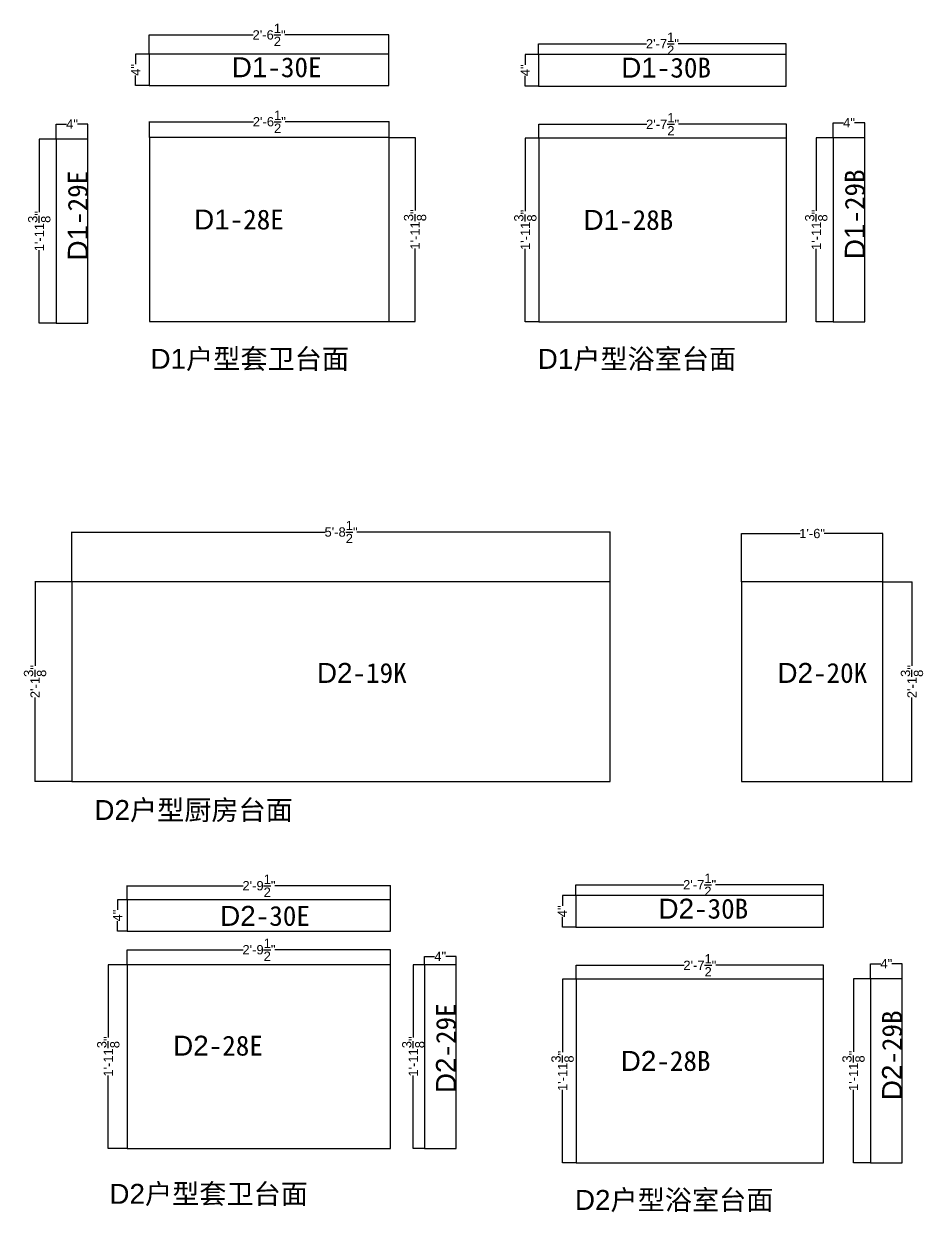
# Model space of a CAD drawing. Header units: inches. Extents: x -997106 to 39633, y -30199 to 1961.
# Drawn here: x 32916 to 35824, y -26129 to -22288 of the extents above; entities that cross this region are included whole.
import ezdxf

# ---------------------------------------------------------------- set-up
doc = ezdxf.new("R2010")
doc.units = ezdxf.units.IN
doc.header["$MEASUREMENT"] = 0
doc.layers.get('Defpoints').update_dxf_attribs({"color": 3})
doc.layers.add('编号', color=10, linetype='Continuous', plot=False)
doc.styles.get("Standard").update_dxf_attribs({"font": 'arial.ttf'})
doc.dimstyles.get("Standard").update_dxf_attribs({"dimtxt": 30, "dimasz": 1, "dimexe": 0.18, "dimexo": 0.0625, "dimgap": 0.09, "dimtad": 0, "dimtoh": 1, "dimdec": 4, "dimlfac": 0.03937, "dimzin": 0, "dimdsep": 46, "dimlunit": 4, "dimtxsty": 'Standard', "dimblk": 'ARCHTICK', "dimcen": 1, "dimadec": 0, "dimazin": 0, "dimtfac": 1, "dimtdec": 4, "dimtix": 1, "dimtofl": 0, "dimtmove": 2, "dimatfit": 3, "dimldrblk": 'ARCHTICK', "dimfxl": 1, "dimtolj": 1, "dimtzin": 0, "dimarcsym": 0})

# ---------------------------------------------------------------- blocks, each defined once
blk = doc.blocks.new('_ArchTick')
at = {"color": 0, "linetype": 'ByBlock', "const_width": 0.15}
blk.add_lwpolyline([(-0.5, -0.5), (0.5, 0.5)], dxfattribs=at)
blk = doc.blocks.new('*D468')
at = {"color": 0, "lineweight": -2, "transparency": 16777216}
for p, q in [((33071.9, -24091.4), (33071.9, -23930.2)), ((33071.9, -23930.4), (33891, -23930.4)), ((34811.9, -23930.4), (33992.8, -23930.4)), ((34811.9, -24091.4), (34811.9, -23930.2))]:
    blk.add_line(p, q, dxfattribs=at)
at = {"layer": 'Defpoints', "color": 0, "transparency": 16777216}
for p in [(34811.9, -23930.4), (33071.9, -24091.5), (34811.9, -24091.5)]:
    blk.add_point(p, dxfattribs=at)
at = {"color": 0, "lineweight": -2, "transparency": 16777216, "rotation": 180}
blk.add_blockref('_ArchTick', (33071.9, -23930.4), dxfattribs=at)
at = {"color": 0, "lineweight": -2, "transparency": 16777216}
blk.add_blockref('_ArchTick', (34811.9, -23930.4), dxfattribs=at)
at = {"color": 0, "transparency": 16777216, "insert": (33941.9, -23930.4), "char_height": 30, "attachment_point": 5}
blk.add_mtext('\\A1;5\'-8{\\H1x;\\S1/2;}"', dxfattribs=at)
blk = doc.blocks.new('*D469')
at = {"color": 0, "lineweight": -2, "transparency": 16777216}
for p, q in [((33071.8, -24091.5), (32952.7, -24091.5)), ((32952.8, -24091.5), (32952.8, -24362.9)), ((32952.8, -24736.5), (32952.8, -24465.1)), ((33071.8, -24736.5), (32952.7, -24736.5))]:
    blk.add_line(p, q, dxfattribs=at)
at = {"layer": 'Defpoints', "color": 0, "transparency": 16777216}
for p in [(33071.9, -24091.5), (32952.8, -24736.5), (33071.9, -24736.5)]:
    blk.add_point(p, dxfattribs=at)
at = {"color": 0, "lineweight": -2, "transparency": 16777216}
for p, rotation in [((32952.8, -24091.5), 90), ((32952.8, -24736.5), 270)]:
    blk.add_blockref('_ArchTick', p, dxfattribs=dict(at, rotation=rotation))
at = {"color": 0, "transparency": 16777216, "insert": (32952.8, -24414), "char_height": 30, "attachment_point": 5, "rotation": 90}
blk.add_mtext('\\A1;2\'-1{\\H1x;\\S3/8;}"', dxfattribs=at)
blk = doc.blocks.new('*D470')
at = {"color": 0, "lineweight": -2, "transparency": 16777216}
for p, q in [((35236, -24091.4), (35236, -23935.2)), ((35236, -23935.4), (35425.9, -23935.4)), ((35693, -23935.4), (35503, -23935.4)), ((35693, -24091.4), (35693, -23935.2))]:
    blk.add_line(p, q, dxfattribs=at)
at = {"layer": 'Defpoints', "color": 0, "transparency": 16777216}
for p in [(35693, -23935.4), (35236, -24091.5), (35693, -24091.5)]:
    blk.add_point(p, dxfattribs=at)
at = {"color": 0, "lineweight": -2, "transparency": 16777216, "rotation": 180}
blk.add_blockref('_ArchTick', (35236, -23935.4), dxfattribs=at)
at = {"color": 0, "lineweight": -2, "transparency": 16777216}
blk.add_blockref('_ArchTick', (35693, -23935.4), dxfattribs=at)
at = {"color": 0, "transparency": 16777216, "insert": (35464.5, -23935.4), "char_height": 30, "attachment_point": 5}
blk.add_mtext('\\A1;1\'-6"', dxfattribs=at)
blk = doc.blocks.new('*D471')
at = {"color": 0, "lineweight": -2, "transparency": 16777216}
for p, q in [((35693, -24091.5), (35787.4, -24091.5)), ((35787.2, -24091.5), (35787.2, -24362.9)), ((35787.2, -24736.5), (35787.2, -24465.1)), ((35693, -24736.5), (35787.4, -24736.5))]:
    blk.add_line(p, q, dxfattribs=at)
at = {"layer": 'Defpoints', "color": 0, "transparency": 16777216}
for p in [(35693, -24091.5), (35693, -24736.5), (35787.2, -24736.5)]:
    blk.add_point(p, dxfattribs=at)
at = {"color": 0, "lineweight": -2, "transparency": 16777216}
for p, rotation in [((35787.2, -24091.5), 90), ((35787.2, -24736.5), 270)]:
    blk.add_blockref('_ArchTick', p, dxfattribs=dict(at, rotation=rotation))
at = {"color": 0, "transparency": 16777216, "insert": (35787.2, -24414), "char_height": 30, "attachment_point": 5, "rotation": 90}
blk.add_mtext('\\A1;2\'-1{\\H1x;\\S3/8;}"', dxfattribs=at)
blk = doc.blocks.new('*D586')
at = {"color": 0, "lineweight": -2, "transparency": 16777216}
for p, q in [((33251, -25328.8), (33189.4, -25328.8)), ((33189.6, -25328.8), (33189.6, -25564.7)), ((33189.6, -25922.8), (33189.6, -25686.9)), ((33251, -25922.8), (33189.4, -25922.8))]:
    blk.add_line(p, q, dxfattribs=at)
at = {"layer": 'Defpoints', "color": 0, "transparency": 16777216}
for p in [(33251.1, -25328.8), (33189.6, -25922.8), (33251.1, -25922.8)]:
    blk.add_point(p, dxfattribs=at)
at = {"color": 0, "lineweight": -2, "transparency": 16777216}
for p, rotation in [((33189.6, -25328.8), 90), ((33189.6, -25922.8), 270)]:
    blk.add_blockref('_ArchTick', p, dxfattribs=dict(at, rotation=rotation))
at = {"color": 0, "transparency": 16777216, "insert": (33189.6, -25625.8), "char_height": 30, "attachment_point": 5, "rotation": 90}
blk.add_mtext('\\A1;1\'-11{\\H1x;\\S3/8;}"', dxfattribs=at)
blk = doc.blocks.new('*D587')
at = {"color": 0, "lineweight": -2, "transparency": 16777216}
for p, q in [((33251.1, -25328.7), (33251.1, -25280.4)), ((33251.1, -25280.5), (33625.4, -25280.5)), ((34102.1, -25280.5), (33727.8, -25280.5)), ((34102.1, -25328.7), (34102.1, -25280.4))]:
    blk.add_line(p, q, dxfattribs=at)
at = {"layer": 'Defpoints', "color": 0, "transparency": 16777216}
for p in [(34102.1, -25280.5), (33251.1, -25328.8), (34102.1, -25328.8)]:
    blk.add_point(p, dxfattribs=at)
at = {"color": 0, "lineweight": -2, "transparency": 16777216, "rotation": 180}
blk.add_blockref('_ArchTick', (33251.1, -25280.5), dxfattribs=at)
at = {"color": 0, "lineweight": -2, "transparency": 16777216}
blk.add_blockref('_ArchTick', (34102.1, -25280.5), dxfattribs=at)
at = {"color": 0, "transparency": 16777216, "insert": (33676.6, -25280.5), "char_height": 30, "attachment_point": 5}
blk.add_mtext('\\A1;2\'-9{\\H1x;\\S1/2;}"', dxfattribs=at)
blk = doc.blocks.new('*D588')
at = {"color": 0, "lineweight": -2, "transparency": 16777216}
for p, q in [((34211.5, -25328.7), (34211.5, -25302.1)), ((34211.5, -25302.3), (34244.5, -25302.3)), ((34313.5, -25302.3), (34280.4, -25302.3)), ((34313.5, -25328.7), (34313.5, -25302.1))]:
    blk.add_line(p, q, dxfattribs=at)
at = {"layer": 'Defpoints', "color": 0, "transparency": 16777216}
for p in [(34313.5, -25302.3), (34211.5, -25328.8), (34313.5, -25328.8)]:
    blk.add_point(p, dxfattribs=at)
at = {"color": 0, "lineweight": -2, "transparency": 16777216, "rotation": 180}
blk.add_blockref('_ArchTick', (34211.5, -25302.3), dxfattribs=at)
at = {"color": 0, "lineweight": -2, "transparency": 16777216}
blk.add_blockref('_ArchTick', (34313.5, -25302.3), dxfattribs=at)
at = {"color": 0, "transparency": 16777216, "insert": (34262.5, -25302.3), "char_height": 30, "attachment_point": 5}
blk.add_mtext('\\A1;4"', dxfattribs=at)
blk = doc.blocks.new('*D589')
at = {"color": 0, "lineweight": -2, "transparency": 16777216}
for p, q in [((34211.4, -25328.8), (34175.2, -25328.8)), ((34175.4, -25328.8), (34175.4, -25564.7)), ((34175.4, -25922.8), (34175.4, -25686.9)), ((34211.4, -25922.8), (34175.2, -25922.8))]:
    blk.add_line(p, q, dxfattribs=at)
at = {"layer": 'Defpoints', "color": 0, "transparency": 16777216}
for p in [(34211.5, -25328.8), (34175.4, -25922.8), (34211.5, -25922.8)]:
    blk.add_point(p, dxfattribs=at)
at = {"color": 0, "lineweight": -2, "transparency": 16777216}
for p, rotation in [((34175.4, -25328.8), 90), ((34175.4, -25922.8), 270)]:
    blk.add_blockref('_ArchTick', p, dxfattribs=dict(at, rotation=rotation))
at = {"color": 0, "transparency": 16777216, "insert": (34175.4, -25625.8), "char_height": 30, "attachment_point": 5, "rotation": 90}
blk.add_mtext('\\A1;1\'-11{\\H1x;\\S3/8;}"', dxfattribs=at)
blk = doc.blocks.new('*D590')
at = {"color": 0, "lineweight": -2, "transparency": 16777216}
for p, q in [((33251, -25118.9), (33219.3, -25118.9)), ((33219.5, -25118.9), (33219.5, -25152)), ((33219.5, -25220.9), (33219.5, -25187.9)), ((33251, -25220.9), (33219.3, -25220.9))]:
    blk.add_line(p, q, dxfattribs=at)
at = {"layer": 'Defpoints', "color": 0, "transparency": 16777216}
for p in [(33251.1, -25118.9), (33219.5, -25220.9), (33251.1, -25220.9)]:
    blk.add_point(p, dxfattribs=at)
at = {"color": 0, "lineweight": -2, "transparency": 16777216}
for p, rotation in [((33219.5, -25118.9), 90), ((33219.5, -25220.9), 270)]:
    blk.add_blockref('_ArchTick', p, dxfattribs=dict(at, rotation=rotation))
at = {"color": 0, "transparency": 16777216, "insert": (33219.5, -25169.9), "char_height": 30, "attachment_point": 5, "rotation": 90}
blk.add_mtext('\\A1;4"', dxfattribs=at)
blk = doc.blocks.new('*D591')
at = {"color": 0, "lineweight": -2, "transparency": 16777216}
for p, q in [((33251.1, -25118.9), (33251.1, -25073.4)), ((33251.1, -25073.6), (33625.4, -25073.6)), ((34102.1, -25073.6), (33727.8, -25073.6)), ((34102.1, -25118.9), (34102.1, -25073.4))]:
    blk.add_line(p, q, dxfattribs=at)
at = {"layer": 'Defpoints', "color": 0, "transparency": 16777216}
for p in [(34102.1, -25073.6), (33251.1, -25118.9), (34102.1, -25118.9)]:
    blk.add_point(p, dxfattribs=at)
at = {"color": 0, "lineweight": -2, "transparency": 16777216, "rotation": 180}
blk.add_blockref('_ArchTick', (33251.1, -25073.6), dxfattribs=at)
at = {"color": 0, "lineweight": -2, "transparency": 16777216}
blk.add_blockref('_ArchTick', (34102.1, -25073.6), dxfattribs=at)
at = {"color": 0, "transparency": 16777216, "insert": (33676.6, -25073.6), "char_height": 30, "attachment_point": 5}
blk.add_mtext('\\A1;2\'-9{\\H1x;\\S1/2;}"', dxfattribs=at)
blk = doc.blocks.new('*D652')
at = {"color": 0, "lineweight": -2, "transparency": 16777216}
for p, q in [((33322.6, -22655.7), (33322.6, -22604.1)), ((33322.6, -22604.3), (33658.9, -22604.3)), ((34097.6, -22604.3), (33761.2, -22604.3)), ((34097.6, -22655.7), (34097.6, -22604.1))]:
    blk.add_line(p, q, dxfattribs=at)
at = {"layer": 'Defpoints', "color": 0, "transparency": 16777216}
for p in [(34097.6, -22604.3), (33322.6, -22655.8), (34097.6, -22655.8)]:
    blk.add_point(p, dxfattribs=at)
at = {"color": 0, "lineweight": -2, "transparency": 16777216, "rotation": 180}
blk.add_blockref('_ArchTick', (33322.6, -22604.3), dxfattribs=at)
at = {"color": 0, "lineweight": -2, "transparency": 16777216}
blk.add_blockref('_ArchTick', (34097.6, -22604.3), dxfattribs=at)
at = {"color": 0, "transparency": 16777216, "insert": (33710.1, -22604.3), "char_height": 30, "attachment_point": 5}
blk.add_mtext('\\A1;2\'-6{\\H1x;\\S1/2;}"', dxfattribs=at)
blk = doc.blocks.new('*D653')
at = {"color": 0, "lineweight": -2, "transparency": 16777216}
for p, q in [((34097.6, -22655.8), (34181.3, -22655.8)), ((34181.1, -22655.8), (34181.1, -22891.7)), ((34181.1, -23249.8), (34181.1, -23013.9)), ((34097.6, -23249.8), (34181.3, -23249.8))]:
    blk.add_line(p, q, dxfattribs=at)
at = {"layer": 'Defpoints', "color": 0, "transparency": 16777216}
for p in [(34097.6, -22655.8), (34097.6, -23249.8), (34181.1, -23249.8)]:
    blk.add_point(p, dxfattribs=at)
at = {"color": 0, "lineweight": -2, "transparency": 16777216}
for p, rotation in [((34181.1, -22655.8), 90), ((34181.1, -23249.8), 270)]:
    blk.add_blockref('_ArchTick', p, dxfattribs=dict(at, rotation=rotation))
at = {"color": 0, "transparency": 16777216, "insert": (34181.1, -22952.8), "char_height": 30, "attachment_point": 5, "rotation": 90}
blk.add_mtext('\\A1;1\'-11{\\H1x;\\S3/8;}"', dxfattribs=at)
blk = doc.blocks.new('*D654')
at = {"color": 0, "lineweight": -2, "transparency": 16777216}
for p, q in [((33021.4, -22661.2), (32966.3, -22661.2)), ((32966.5, -22661.2), (32966.5, -22897.1)), ((32966.5, -23255.2), (32966.5, -23019.3)), ((33021.4, -23255.2), (32966.3, -23255.2))]:
    blk.add_line(p, q, dxfattribs=at)
at = {"layer": 'Defpoints', "color": 0, "transparency": 16777216}
for p in [(33021.4, -22661.2), (32966.5, -23255.2), (33021.4, -23255.2)]:
    blk.add_point(p, dxfattribs=at)
at = {"color": 0, "lineweight": -2, "transparency": 16777216}
for p, rotation in [((32966.5, -22661.2), 90), ((32966.5, -23255.2), 270)]:
    blk.add_blockref('_ArchTick', p, dxfattribs=dict(at, rotation=rotation))
at = {"color": 0, "transparency": 16777216, "insert": (32966.5, -22958.2), "char_height": 30, "attachment_point": 5, "rotation": 90}
blk.add_mtext('\\A1;1\'-11{\\H1x;\\S3/8;}"', dxfattribs=at)
blk = doc.blocks.new('*D655')
at = {"color": 0, "lineweight": -2, "transparency": 16777216}
for p, q in [((33021.4, -22661.1), (33021.4, -22611.9)), ((33021.4, -22612.1), (33054.5, -22612.1)), ((33123.4, -22612.1), (33090.4, -22612.1)), ((33123.4, -22661.1), (33123.4, -22611.9))]:
    blk.add_line(p, q, dxfattribs=at)
at = {"layer": 'Defpoints', "color": 0, "transparency": 16777216}
for p in [(33123.4, -22612.1), (33021.4, -22661.2), (33123.4, -22661.2)]:
    blk.add_point(p, dxfattribs=at)
at = {"color": 0, "lineweight": -2, "transparency": 16777216, "rotation": 180}
blk.add_blockref('_ArchTick', (33021.4, -22612.1), dxfattribs=at)
at = {"color": 0, "lineweight": -2, "transparency": 16777216}
blk.add_blockref('_ArchTick', (33123.4, -22612.1), dxfattribs=at)
at = {"color": 0, "transparency": 16777216, "insert": (33072.4, -22612.1), "char_height": 30, "attachment_point": 5}
blk.add_mtext('\\A1;4"', dxfattribs=at)
blk = doc.blocks.new('*D656')
at = {"color": 0, "lineweight": -2, "transparency": 16777216}
for p, q in [((33321.8, -22385.7), (33277.8, -22385.7)), ((33278, -22385.7), (33278, -22418.7)), ((33278, -22487.7), (33278, -22454.6)), ((33321.8, -22487.7), (33277.8, -22487.7))]:
    blk.add_line(p, q, dxfattribs=at)
at = {"layer": 'Defpoints', "color": 0, "transparency": 16777216}
for p in [(33321.8, -22385.7), (33278, -22487.7), (33321.8, -22487.7)]:
    blk.add_point(p, dxfattribs=at)
at = {"color": 0, "lineweight": -2, "transparency": 16777216}
for p, rotation in [((33278, -22385.7), 90), ((33278, -22487.7), 270)]:
    blk.add_blockref('_ArchTick', p, dxfattribs=dict(at, rotation=rotation))
at = {"color": 0, "transparency": 16777216, "insert": (33278, -22436.7), "char_height": 30, "attachment_point": 5, "rotation": 90}
blk.add_mtext('\\A1;4"', dxfattribs=at)
blk = doc.blocks.new('*D657')
at = {"color": 0, "lineweight": -2, "transparency": 16777216}
for p, q in [((33321.8, -22385.6), (33321.8, -22323.6)), ((33321.8, -22323.7), (33658.2, -22323.7)), ((34096.8, -22323.7), (33760.5, -22323.7)), ((34096.8, -22385.6), (34096.8, -22323.6))]:
    blk.add_line(p, q, dxfattribs=at)
at = {"layer": 'Defpoints', "color": 0, "transparency": 16777216}
for p in [(34096.8, -22323.7), (33321.8, -22385.7), (34096.8, -22385.7)]:
    blk.add_point(p, dxfattribs=at)
at = {"color": 0, "lineweight": -2, "transparency": 16777216, "rotation": 180}
blk.add_blockref('_ArchTick', (33321.8, -22323.7), dxfattribs=at)
at = {"color": 0, "lineweight": -2, "transparency": 16777216}
blk.add_blockref('_ArchTick', (34096.8, -22323.7), dxfattribs=at)
at = {"color": 0, "transparency": 16777216, "insert": (33709.3, -22323.7), "char_height": 30, "attachment_point": 5}
blk.add_mtext('\\A1;2\'-6{\\H1x;\\S1/2;}"', dxfattribs=at)
blk = doc.blocks.new('*D1364')
at = {"color": 0, "lineweight": -2, "transparency": 16777216}
for p, q in [((35532.8, -22656.8), (35477.7, -22656.8)), ((35477.9, -22656.8), (35477.9, -22892.7)), ((35477.9, -23250.8), (35477.9, -23014.9)), ((35532.8, -23250.8), (35477.7, -23250.8))]:
    blk.add_line(p, q, dxfattribs=at)
at = {"layer": 'Defpoints', "color": 0, "transparency": 16777216}
for p in [(35532.8, -22656.8), (35477.9, -23250.8), (35532.8, -23250.8)]:
    blk.add_point(p, dxfattribs=at)
at = {"color": 0, "lineweight": -2, "transparency": 16777216}
for p, rotation in [((35477.9, -22656.8), 90), ((35477.9, -23250.8), 270)]:
    blk.add_blockref('_ArchTick', p, dxfattribs=dict(at, rotation=rotation))
at = {"color": 0, "transparency": 16777216, "insert": (35477.9, -22953.8), "char_height": 30, "attachment_point": 5, "rotation": 90}
blk.add_mtext('\\A1;1\'-11{\\H1x;\\S3/8;}"', dxfattribs=at)
blk = doc.blocks.new('*D1365')
at = {"color": 0, "lineweight": -2, "transparency": 16777216}
for p, q in [((35532.8, -22656.8), (35532.8, -22607.5)), ((35532.8, -22607.7), (35565.9, -22607.7)), ((35634.8, -22607.7), (35601.8, -22607.7)), ((35634.8, -22656.8), (35634.8, -22607.5))]:
    blk.add_line(p, q, dxfattribs=at)
at = {"layer": 'Defpoints', "color": 0, "transparency": 16777216}
for p in [(35634.8, -22607.7), (35532.8, -22656.8), (35634.8, -22656.8)]:
    blk.add_point(p, dxfattribs=at)
at = {"color": 0, "lineweight": -2, "transparency": 16777216, "rotation": 180}
blk.add_blockref('_ArchTick', (35532.8, -22607.7), dxfattribs=at)
at = {"color": 0, "lineweight": -2, "transparency": 16777216}
blk.add_blockref('_ArchTick', (35634.8, -22607.7), dxfattribs=at)
at = {"color": 0, "transparency": 16777216, "insert": (35583.8, -22607.7), "char_height": 30, "attachment_point": 5}
blk.add_mtext('\\A1;4"', dxfattribs=at)
blk = doc.blocks.new('*D1366')
at = {"color": 0, "lineweight": -2, "transparency": 16777216}
for p, q in [((34581.3, -22657), (34581.3, -22612.3)), ((34581.3, -22612.5), (34930.2, -22612.5)), ((35381.3, -22612.5), (35032.5, -22612.5)), ((35381.3, -22657), (35381.3, -22612.3))]:
    blk.add_line(p, q, dxfattribs=at)
at = {"layer": 'Defpoints', "color": 0, "transparency": 16777216}
for p in [(35381.3, -22612.5), (34581.3, -22657.1), (35381.3, -22657.1)]:
    blk.add_point(p, dxfattribs=at)
at = {"color": 0, "lineweight": -2, "transparency": 16777216, "rotation": 180}
blk.add_blockref('_ArchTick', (34581.3, -22612.5), dxfattribs=at)
at = {"color": 0, "lineweight": -2, "transparency": 16777216}
blk.add_blockref('_ArchTick', (35381.3, -22612.5), dxfattribs=at)
at = {"color": 0, "transparency": 16777216, "insert": (34981.3, -22612.5), "char_height": 30, "attachment_point": 5}
blk.add_mtext('\\A1;2\'-7{\\H1x;\\S1/2;}"', dxfattribs=at)
blk = doc.blocks.new('*D1367')
at = {"color": 0, "lineweight": -2, "transparency": 16777216}
for p, q in [((34581.3, -22657.1), (34537.3, -22657.1)), ((34537.5, -22657.1), (34537.5, -22893)), ((34537.5, -23251.1), (34537.5, -23015.2)), ((34581.3, -23251.1), (34537.3, -23251.1))]:
    blk.add_line(p, q, dxfattribs=at)
at = {"layer": 'Defpoints', "color": 0, "transparency": 16777216}
for p in [(34581.3, -22657.1), (34537.5, -23251.1), (34581.3, -23251.1)]:
    blk.add_point(p, dxfattribs=at)
at = {"color": 0, "lineweight": -2, "transparency": 16777216}
for p, rotation in [((34537.5, -22657.1), 90), ((34537.5, -23251.1), 270)]:
    blk.add_blockref('_ArchTick', p, dxfattribs=dict(at, rotation=rotation))
at = {"color": 0, "transparency": 16777216, "insert": (34537.5, -22954.1), "char_height": 30, "attachment_point": 5, "rotation": 90}
blk.add_mtext('\\A1;1\'-11{\\H1x;\\S3/8;}"', dxfattribs=at)
blk = doc.blocks.new('*D1368')
at = {"color": 0, "lineweight": -2, "transparency": 16777216}
for p, q in [((34580.5, -22386.9), (34536.9, -22386.9)), ((34537.1, -22386.9), (34537.1, -22420)), ((34537.1, -22488.9), (34537.1, -22455.9)), ((34580.5, -22488.9), (34536.9, -22488.9))]:
    blk.add_line(p, q, dxfattribs=at)
at = {"layer": 'Defpoints', "color": 0, "transparency": 16777216}
for p in [(34580.6, -22386.9), (34537.1, -22488.9), (34580.6, -22488.9)]:
    blk.add_point(p, dxfattribs=at)
at = {"color": 0, "lineweight": -2, "transparency": 16777216}
for p, rotation in [((34537.1, -22386.9), 90), ((34537.1, -22488.9), 270)]:
    blk.add_blockref('_ArchTick', p, dxfattribs=dict(at, rotation=rotation))
at = {"color": 0, "transparency": 16777216, "insert": (34537.1, -22437.9), "char_height": 30, "attachment_point": 5, "rotation": 90}
blk.add_mtext('\\A1;4"', dxfattribs=at)
blk = doc.blocks.new('*D1369')
at = {"color": 0, "lineweight": -2, "transparency": 16777216}
for p, q in [((34580.6, -22386.9), (34580.6, -22352.1)), ((34580.6, -22352.3), (34929.4, -22352.3)), ((35380.6, -22352.3), (35031.8, -22352.3)), ((35380.6, -22386.9), (35380.6, -22352.1))]:
    blk.add_line(p, q, dxfattribs=at)
at = {"layer": 'Defpoints', "color": 0, "transparency": 16777216}
for p in [(35380.6, -22352.3), (34580.6, -22386.9), (35380.6, -22386.9)]:
    blk.add_point(p, dxfattribs=at)
at = {"color": 0, "lineweight": -2, "transparency": 16777216, "rotation": 180}
blk.add_blockref('_ArchTick', (34580.6, -22352.3), dxfattribs=at)
at = {"color": 0, "lineweight": -2, "transparency": 16777216}
blk.add_blockref('_ArchTick', (35380.6, -22352.3), dxfattribs=at)
at = {"color": 0, "transparency": 16777216, "insert": (34980.6, -22352.3), "char_height": 30, "attachment_point": 5}
blk.add_mtext('\\A1;2\'-7{\\H1x;\\S1/2;}"', dxfattribs=at)
blk = doc.blocks.new('*D1424')
at = {"color": 0, "lineweight": -2, "transparency": 16777216}
for p, q in [((35653.1, -25375.1), (35598, -25375.1)), ((35598.2, -25375.1), (35598.2, -25611)), ((35598.2, -25969.1), (35598.2, -25733.2)), ((35653.1, -25969.1), (35598, -25969.1))]:
    blk.add_line(p, q, dxfattribs=at)
at = {"layer": 'Defpoints', "color": 0, "transparency": 16777216}
for p in [(35653.2, -25375.1), (35598.2, -25969.1), (35653.2, -25969.1)]:
    blk.add_point(p, dxfattribs=at)
at = {"color": 0, "lineweight": -2, "transparency": 16777216}
for p, rotation in [((35598.2, -25375.1), 90), ((35598.2, -25969.1), 270)]:
    blk.add_blockref('_ArchTick', p, dxfattribs=dict(at, rotation=rotation))
at = {"color": 0, "transparency": 16777216, "insert": (35598.2, -25672.1), "char_height": 30, "attachment_point": 5, "rotation": 90}
blk.add_mtext('\\A1;1\'-11{\\H1x;\\S3/8;}"', dxfattribs=at)
blk = doc.blocks.new('*D1425')
at = {"color": 0, "lineweight": -2, "transparency": 16777216}
for p, q in [((35653.2, -25375), (35653.2, -25325.8)), ((35653.2, -25326), (35686.2, -25326)), ((35755.2, -25326), (35722.1, -25326)), ((35755.2, -25375), (35755.2, -25325.8))]:
    blk.add_line(p, q, dxfattribs=at)
at = {"layer": 'Defpoints', "color": 0, "transparency": 16777216}
for p in [(35755.2, -25326), (35653.2, -25375.1), (35755.2, -25375.1)]:
    blk.add_point(p, dxfattribs=at)
at = {"color": 0, "lineweight": -2, "transparency": 16777216, "rotation": 180}
blk.add_blockref('_ArchTick', (35653.2, -25326), dxfattribs=at)
at = {"color": 0, "lineweight": -2, "transparency": 16777216}
blk.add_blockref('_ArchTick', (35755.2, -25326), dxfattribs=at)
at = {"color": 0, "transparency": 16777216, "insert": (35704.2, -25326), "char_height": 30, "attachment_point": 5}
blk.add_mtext('\\A1;4"', dxfattribs=at)
blk = doc.blocks.new('*D1426')
at = {"color": 0, "lineweight": -2, "transparency": 16777216}
for p, q in [((34701.7, -25375.3), (34701.7, -25330.6)), ((34701.7, -25330.8), (35050.5, -25330.8)), ((35501.7, -25330.8), (35152.8, -25330.8)), ((35501.7, -25375.3), (35501.7, -25330.6))]:
    blk.add_line(p, q, dxfattribs=at)
at = {"layer": 'Defpoints', "color": 0, "transparency": 16777216}
for p in [(35501.7, -25330.8), (34701.7, -25375.3), (35501.7, -25375.3)]:
    blk.add_point(p, dxfattribs=at)
at = {"color": 0, "lineweight": -2, "transparency": 16777216, "rotation": 180}
blk.add_blockref('_ArchTick', (34701.7, -25330.8), dxfattribs=at)
at = {"color": 0, "lineweight": -2, "transparency": 16777216}
blk.add_blockref('_ArchTick', (35501.7, -25330.8), dxfattribs=at)
at = {"color": 0, "transparency": 16777216, "insert": (35101.7, -25330.8), "char_height": 30, "attachment_point": 5}
blk.add_mtext('\\A1;2\'-7{\\H1x;\\S1/2;}"', dxfattribs=at)
blk = doc.blocks.new('*D1427')
at = {"color": 0, "lineweight": -2, "transparency": 16777216}
for p, q in [((34701.6, -25375.3), (34657.7, -25375.3)), ((34657.8, -25375.3), (34657.8, -25611.2)), ((34657.8, -25969.3), (34657.8, -25733.4)), ((34701.6, -25969.3), (34657.7, -25969.3))]:
    blk.add_line(p, q, dxfattribs=at)
at = {"layer": 'Defpoints', "color": 0, "transparency": 16777216}
for p in [(34701.7, -25375.3), (34657.8, -25969.3), (34701.7, -25969.3)]:
    blk.add_point(p, dxfattribs=at)
at = {"color": 0, "lineweight": -2, "transparency": 16777216}
for p, rotation in [((34657.8, -25375.3), 90), ((34657.8, -25969.3), 270)]:
    blk.add_blockref('_ArchTick', p, dxfattribs=dict(at, rotation=rotation))
at = {"color": 0, "transparency": 16777216, "insert": (34657.8, -25672.3), "char_height": 30, "attachment_point": 5, "rotation": 90}
blk.add_mtext('\\A1;1\'-11{\\H1x;\\S3/8;}"', dxfattribs=at)
blk = doc.blocks.new('*D1428')
at = {"color": 0, "lineweight": -2, "transparency": 16777216}
for p, q in [((34700.9, -25105.2), (34657.2, -25105.2)), ((34657.4, -25105.2), (34657.4, -25138.3)), ((34657.4, -25207.2), (34657.4, -25174.1)), ((34700.9, -25207.2), (34657.2, -25207.2))]:
    blk.add_line(p, q, dxfattribs=at)
at = {"layer": 'Defpoints', "color": 0, "transparency": 16777216}
for p in [(34700.9, -25105.2), (34657.4, -25207.2), (34700.9, -25207.2)]:
    blk.add_point(p, dxfattribs=at)
at = {"color": 0, "lineweight": -2, "transparency": 16777216}
for p, rotation in [((34657.4, -25105.2), 90), ((34657.4, -25207.2), 270)]:
    blk.add_blockref('_ArchTick', p, dxfattribs=dict(at, rotation=rotation))
at = {"color": 0, "transparency": 16777216, "insert": (34657.4, -25156.2), "char_height": 30, "attachment_point": 5, "rotation": 90}
blk.add_mtext('\\A1;4"', dxfattribs=at)
blk = doc.blocks.new('*D1429')
at = {"color": 0, "lineweight": -2, "transparency": 16777216}
for p, q in [((34700.9, -25105.1), (34700.9, -25070.4)), ((34700.9, -25070.6), (35049.8, -25070.6)), ((35500.9, -25070.6), (35152.1, -25070.6)), ((35500.9, -25105.1), (35500.9, -25070.4))]:
    blk.add_line(p, q, dxfattribs=at)
at = {"layer": 'Defpoints', "color": 0, "transparency": 16777216}
for p in [(35500.9, -25070.6), (34700.9, -25105.2), (35500.9, -25105.2)]:
    blk.add_point(p, dxfattribs=at)
at = {"color": 0, "lineweight": -2, "transparency": 16777216, "rotation": 180}
blk.add_blockref('_ArchTick', (34700.9, -25070.6), dxfattribs=at)
at = {"color": 0, "lineweight": -2, "transparency": 16777216}
blk.add_blockref('_ArchTick', (35500.9, -25070.6), dxfattribs=at)
at = {"color": 0, "transparency": 16777216, "insert": (35100.9, -25070.6), "char_height": 30, "attachment_point": 5}
blk.add_mtext('\\A1;2\'-7{\\H1x;\\S1/2;}"', dxfattribs=at)

msp = doc.modelspace()

# ---------------------------------------------------------------- linework, layer by layer
for points in [[(33321.84268, -22487.65662), (34096.84268, -22487.65662), (34096.84268, -22385.65662), (33321.84268, -22385.65662)], [(34580.60749, -22488.93588), (35380.60749, -22488.93588), (35380.60749, -22386.93588), (34580.60749, -22386.93588)], [(33021.41831, -23255.20047), (33123.41831, -23255.20047), (33123.41831, -22661.20047), (33021.41831, -22661.20047)], [(33322.57597, -23249.78899), (34097.57597, -23249.78899), (34097.57597, -22655.78899), (33322.57597, -22655.78899)], [(34581.34077, -23251.06826), (35381.34077, -23251.06826), (35381.34077, -22657.06826), (34581.34077, -22657.06826)], [(35532.84666, -23250.82176), (35634.84666, -23250.82176), (35634.84666, -22656.82176), (35532.84666, -22656.82176)], [(33071.85734, -24736.47319), (34811.85734, -24736.47319), (34811.85734, -24091.47319), (33071.85734, -24091.47319)], [(35235.97149, -24736.47319), (35692.97149, -24736.47319), (35692.97149, -24091.47319), (35235.97149, -24091.47319)], [(33251.09497, -25220.93454), (34102.09497, -25220.93454), (34102.09497, -25118.93454), (33251.09497, -25118.93454)], [(34700.93199, -25207.18751), (35500.93199, -25207.18751), (35500.93199, -25105.18751), (34700.93199, -25105.18751)], [(33251.09497, -25922.79907), (34102.09497, -25922.79907), (34102.09497, -25328.79907), (33251.09497, -25328.79907)], [(34211.48232, -25922.79907), (34313.48232, -25922.79907), (34313.48232, -25328.79907), (34211.48232, -25328.79907)], [(34701.66528, -25969.31988), (35501.66528, -25969.31988), (35501.66528, -25375.31988), (34701.66528, -25375.31988)], [(35653.17117, -25969.07339), (35755.17117, -25969.07339), (35755.17117, -25375.07339), (35653.17117, -25375.07339)]]:
    msp.add_lwpolyline(points, close=True)

# ---------------------------------------------------------------- texts
at = {"char_height": 64.3508622, "attachment_point": 1}
for s, insert in [('D1{\\fSimSun|b0|i0|c134|p2;户型套卫台面}', (33326.06204, -23338.50585)), ('D1{\\fSimSun|b0|i0|c134|p2;户型浴室台面}', (34577.53554, -23338.78511)), ('D2{\\fSimSun|b0|i0|c134|p2;户型厨房台面}', (33144.62474, -24796.74193)), ('D2{\\fSimSun|b0|i0|c134|p2;户型套卫台面}', (33193.19462, -26037.41974)), ('D2{\\fSimSun|b0|i0|c134|p2;户型浴室台面}', (34697.86004, -26057.03674))]:
    msp.add_mtext(s, dxfattribs=dict(at, insert=insert))
at = {"layer": '编号', "char_height": 64.3508622, "attachment_point": 1}
for s, insert in [('D1{\\fSimSun|b0|i0|c134|p2;-30E}', (33588.85223, -22396.1035)), ('D1{\\fSimSun|b0|i0|c134|p2;-30B}', (34847.61703, -22397.38276)), ('D1{\\fSimSun|b0|i0|c134|p2;-28E}', (33466.92018, -22888.17476)), ('D1{\\fSimSun|b0|i0|c134|p2;-28B}', (34725.68498, -22889.45402)), ('D2{\\fSimSun|b0|i0|c134|p2;-19K}', (33864.0157, -24353.64821)), ('D2{\\fSimSun|b0|i0|c134|p2;-20K}', (35352.46816, -24353.64821)), ('D2{\\fSimSun|b0|i0|c134|p2;-30B}', (34967.94154, -25115.63439)), ('D2{\\fSimSun|b0|i0|c134|p2;-30E}', (33551.19362, -25138.93858)), ('D2{\\fSimSun|b0|i0|c134|p2;-28E}', (33399.21602, -25558.40943)), ('D2{\\fSimSun|b0|i0|c134|p2;-28B}', (34846.00949, -25607.70565))]:
    msp.add_mtext(s, dxfattribs=dict(at, insert=insert))
at = {"layer": '编号', "char_height": 64.3508622, "attachment_point": 1, "rotation": 90}
for s, insert in [('D1{\\fSimSun|b0|i0|c134|p2;-29E}', (33058.80408, -23052.8698)), ('D1{\\fSimSun|b0|i0|c134|p2;-29B}', (35570.23243, -23048.49109)), ('D2{\\fSimSun|b0|i0|c134|p2;-29E}', (34248.86808, -25743.94083)), ('D2{\\fSimSun|b0|i0|c134|p2;-29B}', (35690.55693, -25766.74272))]:
    msp.add_mtext(s, dxfattribs=dict(at, insert=insert))

# ---------------------------------------------------------------- dimensions: what is measured, and where the dimension line sits
for base, p1, p2, picture, middle in [((34096.8426804691, -22323.7386305326), (33321.8426804691, -22385.6566184048), (34096.8426804691, -22385.6566184048), '*D657', (33709.3426804691, -22323.7386305326)), ((35380.60749, -22352.30744), (34580.60749, -22386.93588), (35380.60749, -22386.93588), '*D1369', (34980.60749, -22352.30744)), ((34097.5759667842, -22604.2535332185), (33322.5759667842, -22655.7889905513), (34097.5759667842, -22655.7889905513), '*D652', (33710.0759667842, -22604.2535332185)), ((35381.34077, -22612.50143), (34581.34077, -22657.06826), (35381.34077, -22657.06826), '*D1366', (34981.34077, -22612.50143)), ((33123.41831, -22612.09961), (33021.41831, -22661.20047), (33123.41831, -22661.20047), '*D655', (33072.41831, -22612.09961)), ((35634.84666, -22607.7209), (35532.84666, -22656.82176), (35634.84666, -22656.82176), '*D1365', (35583.84666, -22607.7209)), ((34811.85734, -23930.41043), (33071.85734, -24091.47319), (34811.85734, -24091.47319), '*D468', (33941.85734, -23930.41043)), ((35692.97149, -23935.37377), (35235.97149, -24091.47319), (35692.97149, -24091.47319), '*D470', (35464.47149, -23935.37377)), ((34102.09497, -25073.56299), (33251.09497, -25118.93454), (34102.09497, -25118.93454), '*D591', (33676.59497, -25073.56299)), ((35500.93199, -25070.55907), (34700.93199, -25105.18751), (35500.93199, -25105.18751), '*D1429', (35100.93199, -25070.55907)), ((34102.09497, -25280.53897), (33251.09497, -25328.79907), (34102.09497, -25328.79907), '*D587', (33676.59497, -25280.53897)), ((34313.48232, -25302.25132), (34211.48232, -25328.79907), (34313.48232, -25328.79907), '*D588', (34262.48232, -25302.25132)), ((35501.66528, -25330.75306), (34701.66528, -25375.31988), (35501.66528, -25375.31988), '*D1426', (35101.66528, -25330.75306)), ((35755.17117, -25325.97253), (35653.17117, -25375.07339), (35755.17117, -25375.07339), '*D1425', (35704.17117, -25325.97253))]:
    dim = msp.add_linear_dim(base=base, p1=p1, p2=p2, dimstyle='Standard')
    dim.commit()
    dim.dimension.update_dxf_attribs({"geometry": picture, "text_midpoint": middle})
for base, p1, p2, picture, middle in [((33277.95468, -22487.65662), (33321.84268, -22385.65662), (33321.84268, -22487.65662), '*D656', (33277.95468, -22436.65662)), ((34537.07173, -22488.93588), (34580.60749, -22386.93588), (34580.60749, -22488.93588), '*D1368', (34537.07173, -22437.93588)), ((32966.47262, -23255.20047), (33021.41831, -22661.20047), (33021.41831, -23255.20047), '*D654', (32966.47262, -22958.20047)), ((34181.1236, -23249.78899), (34097.57597, -22655.78899), (34097.57597, -23249.78899), '*D653', (34181.1236, -22952.78899)), ((34537.52116, -23251.06826), (34581.34077, -22657.06826), (34581.34077, -23251.06826), '*D1367', (34537.52116, -22954.06826)), ((35477.90097, -23250.82176), (35532.84666, -22656.82176), (35532.84666, -23250.82176), '*D1364', (35477.90097, -22953.82176)), ((32952.8487462648, -24736.473191931), (33071.8573406535, -24091.473191931), (33071.8573406535, -24736.473191931), '*D469', (32952.8487462648, -24413.973191931)), ((35787.2214707655, -24736.473191931), (35692.9714911407, -24091.473191931), (35692.9714911407, -24736.473191931), '*D471', (35787.2214707655, -24413.973191931)), ((33219.45574, -25220.93454), (33251.09497, -25118.93454), (33251.09497, -25220.93454), '*D590', (33219.45574, -25169.93454)), ((34657.39624, -25207.18751), (34700.93199, -25105.18751), (34700.93199, -25207.18751), '*D1428', (34657.39624, -25156.18751)), ((33189.62895, -25922.79907), (33251.09497, -25328.79907), (33251.09497, -25922.79907), '*D586', (33189.62895, -25625.79907)), ((34175.37676, -25922.79907), (34211.48232, -25328.79907), (34211.48232, -25922.79907), '*D589', (34175.37676, -25625.79907)), ((34657.84567, -25969.31988), (34701.66528, -25375.31988), (34701.66528, -25969.31988), '*D1427', (34657.84567, -25672.31988)), ((35598.22547, -25969.07339), (35653.17117, -25375.07339), (35653.17117, -25969.07339), '*D1424', (35598.22547, -25672.07339))]:
    dim = msp.add_linear_dim(base=base, p1=p1, p2=p2, angle=90, dimstyle='Standard')
    dim.commit()
    dim.dimension.update_dxf_attribs({"geometry": picture, "text_midpoint": middle})

doc.saveas('drawing.dxf')
